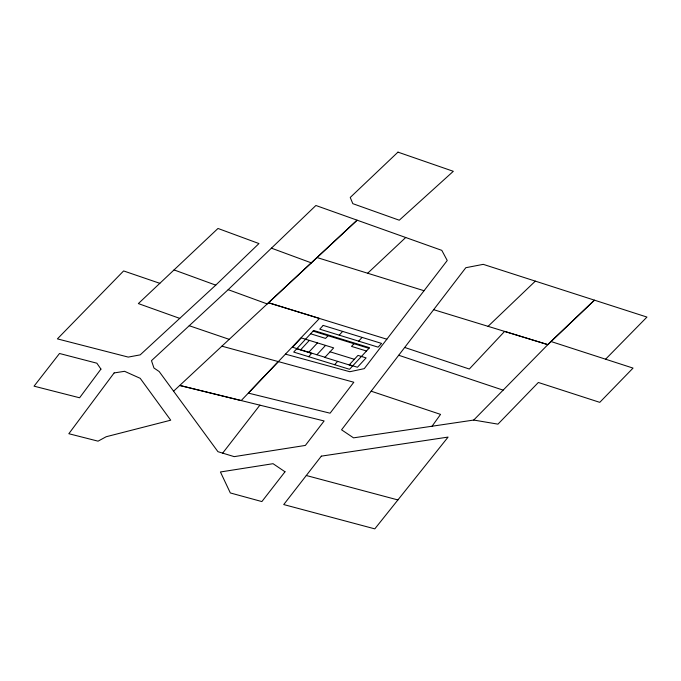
<?xml version="1.0" encoding="UTF-8"?>
<svg xmlns="http://www.w3.org/2000/svg" width="681" height="681" viewBox="0 0 681 681"><rect width="100%" height="100%" fill="white"/><g stroke="black" fill="none" stroke-linecap="round" stroke-linejoin="round"><path stroke-width="1.02" d="M432.052 426.229L440.556 414.388L371.162 391.192M605.588 359.21L646.95 317.074L483.238 264.347L465.821 267.71L341.556 429.813L353.541 437.849L473.729 420.058L497.956 424.144L538.356 382.475L599.765 402.352L633.041 368.098L550.938 341.496L473.729 420.058M285.45 354.137L349.83 371.732L364.275 368.634L447.238 260.491L441.799 250.361L315.89 205.492L228.178 289.672L151.48 360.666L153.949 368.004L159.175 371.537L217.937 451.682L222.661 453.129L259.895 405.152M300.687 349.753L309.344 340.389M308.799 352.256L317.457 342.892M308.655 356.682L311.719 353.379L296.754 348.766M328.038 335.724L325.569 338.397L310.613 333.784M316.903 354.75L325.561 345.395M339.198 335.154L342.662 331.409M334.601 364.684L337.665 361.373M353.984 343.718L351.515 346.391L366.472 351.004M358.657 341.155L362.122 337.41M349.174 364.922L357.993 355.388L366.106 357.891L357.448 367.255L349.336 364.752M278.325 361.611L248.327 393.099L330.089 413.197L353.822 382.237L221.887 346.169M159.831 283.322L123.61 270.936L57.4 338.883L128.241 357.091L140.201 354.869L215.749 285.135L258.959 243.56L217.988 228.458L138.354 303.581L179.741 318.385M488.081 326.335L535.343 281.125M404.701 347.455L469.303 369.025L504.612 331.409L547.847 344.637L594.436 300.176L550.938 341.496M367.655 273.234L405.714 237.507M173.578 391.192L357.099 220.193L267.224 303.93L228.178 289.672M306.297 475.508L397.917 499.939M222.661 453.129L234.204 456.636L305.36 445.425L324.13 420.96L179.741 385.446L241.202 400.573L319.457 318.444L268.501 302.747L386.842 339.215M433.635 309.676L547.847 344.637M313.081 331.111L368.949 348.331M330.047 351.805L354.375 359.304M325.016 357.253L292.583 347.259L301.24 337.895L333.673 347.889L324.854 357.423L352.622 365.986M317.014 257.537L424.042 290.719M398.725 355.261L503.131 390.145M189.233 325.722L229.216 339.351M174.047 269.914L215.749 285.135M271.361 248.139L311.319 262.866M100.941 369.102L79.6 397.781L34.05 386.17L59.502 353.49L96.864 363.203L100.941 369.102M114.127 372.933L68.832 433.72L98.055 441.16L106.193 436.734L170.718 420.194L140.201 378.321L124.572 371.307L114.127 372.933M285.007 471.771L261.87 501.574L230.331 492.95L220.431 471.976L273.047 463.693L285.007 471.771M321.33 456.142L283.73 504.561L374.805 528.865L448.089 437.083L321.33 456.142M313.669 330.472L293.698 352.077L349.557 369.298L369.536 347.693L313.669 330.472M323.203 325.416L319.738 329.161L378.117 347.157L381.581 343.411L323.203 325.416M397.968 152.135L350.238 197.464L352.809 203.662L399.27 220.218L453.316 171.306L397.968 152.135"/></g></svg>
